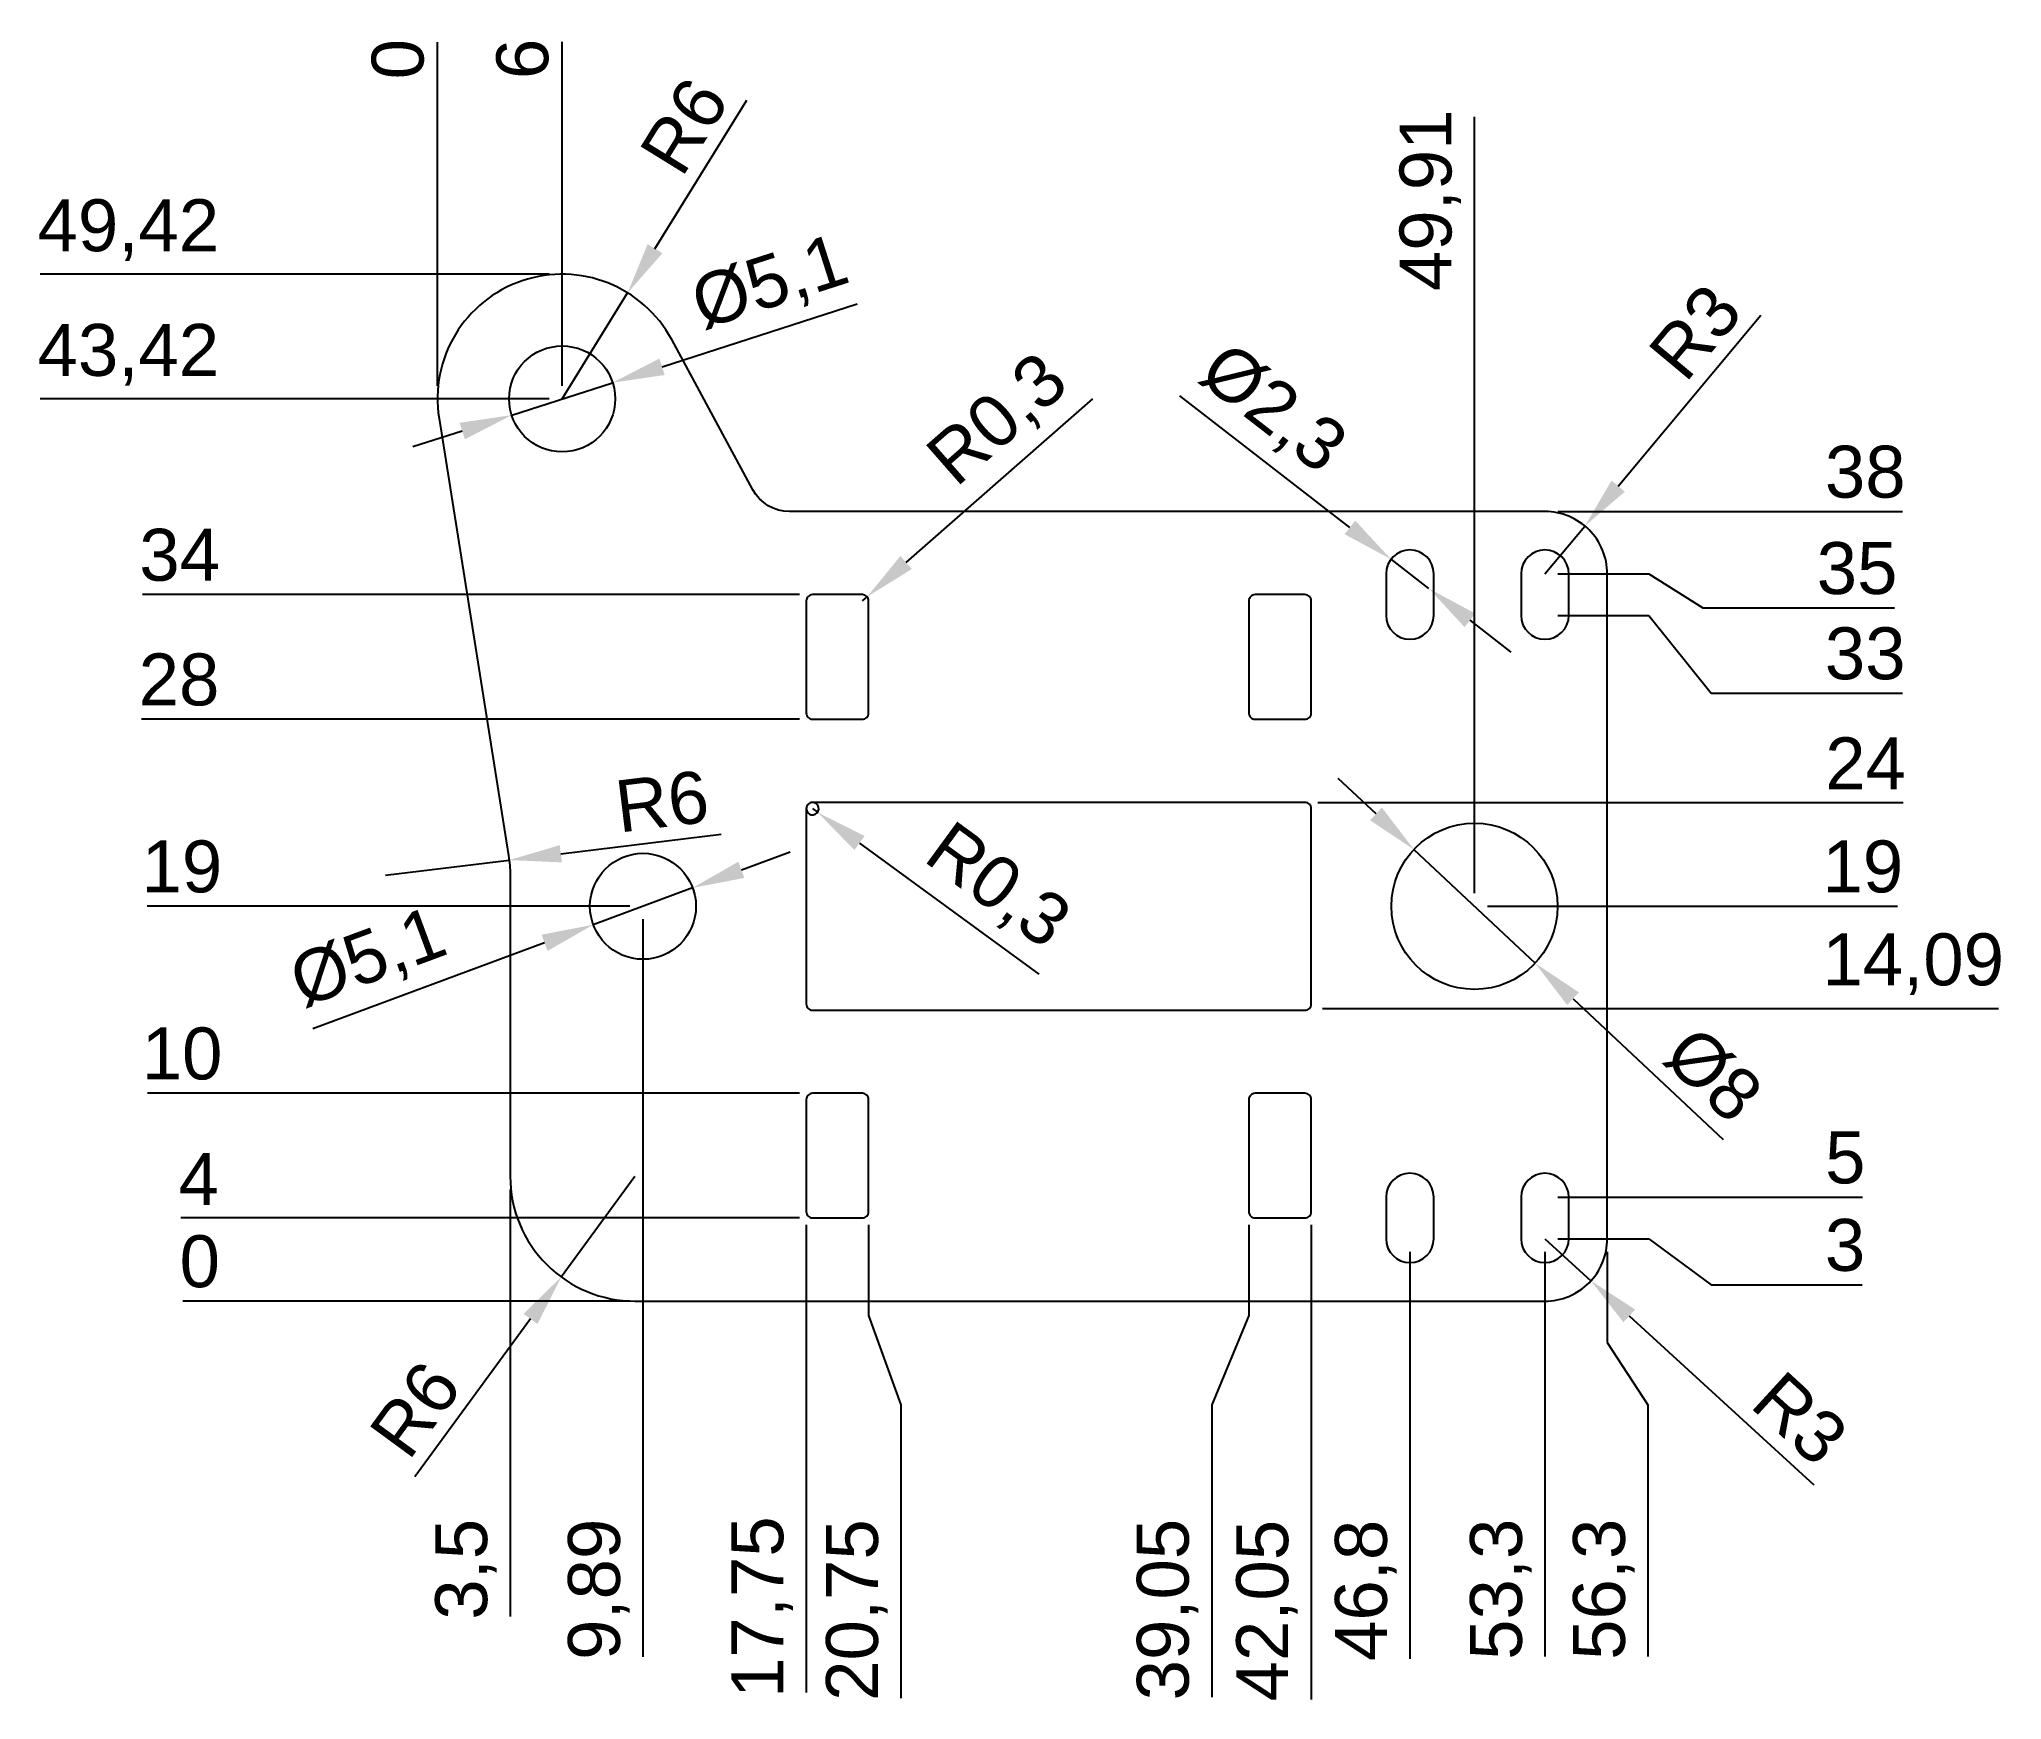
# Model space of a CAD drawing. Header units: millimetres. Extents: x -19.2 to 75.3, y -19.2 to 60.7.
import ezdxf

# ---------------------------------------------------------------- set-up
doc = ezdxf.new("R2010")
doc.units = ezdxf.units.MM
doc.layers.add('Dimensions', color=7, linetype='Continuous')
doc.layers.add('Parts', color=7, linetype='Continuous')
doc.styles.get("Standard").update_dxf_attribs({"font": 'arial.ttf'})
doc.dimstyles.new('ISO-25', dxfattribs={"dimtxt": 2.5, "dimasz": 2.5, "dimexe": 1.25, "dimexo": 0.625, "dimtad": 1, "dimtxsty": 'Standard', "dimcen": 2.5, "dimadec": 0, "dimazin": 0, "dimtfac": 1, "dimtmove": 0, "dimatfit": 3, "dimfxl": 1, "dimarcsym": 0})

# ---------------------------------------------------------------- blocks, each defined once
blk = doc.blocks.new('*D2')
at = {"layer": 'Defpoints', "color": 0}
for p in [(3.5, 6), (0, 0), (3.5, -10)]:
    blk.add_point(p, dxfattribs=at)
at = {"layer": 'Dimensions', "color": 0, "lineweight": -2}
blk.add_line((3.5, 5.375), (3.5, -15.1875), dxfattribs=at)
at = {"layer": 'Dimensions', "color": 0, "insert": (1.37375, -12.90625), "char_height": 2.5, "attachment_point": 5, "rotation": 90}
blk.add_mtext('3,5', dxfattribs=at)
blk = doc.blocks.new('*D3')
at = {"layer": 'Defpoints', "color": 0}
for p in [(17.75, 4.3), (0, 0), (17.75, -10)]:
    blk.add_point(p, dxfattribs=at)
at = {"layer": 'Dimensions', "color": 0, "lineweight": -2}
blk.add_line((17.75, 3.675), (17.75, -18.835), dxfattribs=at)
at = {"layer": 'Dimensions', "color": 0, "insert": (15.62375, -14.73), "char_height": 2.5, "attachment_point": 5, "rotation": 90}
blk.add_mtext('17,75', dxfattribs=at)
blk = doc.blocks.new('*D4')
at = {"layer": 'Defpoints', "color": 0}
for p in [(20.75, 4.3), (0, 0), (22.307, -10)]:
    blk.add_point(p, dxfattribs=at)
at = {"layer": 'Dimensions', "color": 0, "lineweight": -2}
for p, q in [((20.75, 3.675), (20.75, -0.7)), ((20.75, -0.7), (22.307, -5)), ((22.307, -5), (22.307, -19.113))]:
    blk.add_line(p, q, dxfattribs=at)
at = {"layer": 'Dimensions', "color": 0, "insert": (20.181, -14.869), "char_height": 2.5, "attachment_point": 5, "rotation": 90}
blk.add_mtext('20,75', dxfattribs=at)
blk = doc.blocks.new('*D5')
at = {"layer": 'Defpoints', "color": 0}
for p in [(39.05, 4.3), (0, 0), (37.267, -10)]:
    blk.add_point(p, dxfattribs=at)
at = {"layer": 'Dimensions', "color": 0, "lineweight": -2}
for p, q in [((39.05, 3.675), (39.05, -0.7)), ((39.05, -0.7), (37.267, -5)), ((37.267, -5), (37.267, -19.067))]:
    blk.add_line(p, q, dxfattribs=at)
at = {"layer": 'Dimensions', "color": 0, "insert": (35.14, -14.846), "char_height": 2.5, "attachment_point": 5, "rotation": 90}
blk.add_mtext('39,05', dxfattribs=at)
blk = doc.blocks.new('*D6')
at = {"layer": 'Defpoints', "color": 0}
for p in [(42.05, 4.3), (0, 0), (42.05, -10)]:
    blk.add_point(p, dxfattribs=at)
at = {"layer": 'Dimensions', "color": 0, "lineweight": -2}
blk.add_line((42.05, 3.675), (42.05, -19.17), dxfattribs=at)
at = {"layer": 'Dimensions', "color": 0, "insert": (39.92375, -14.8975), "char_height": 2.5, "attachment_point": 5, "rotation": 90}
blk.add_mtext('42,05', dxfattribs=at)
blk = doc.blocks.new('*D7')
at = {"layer": 'Defpoints', "color": 0}
for p in [(46.8, 3), (0, 0), (46.8, -10)]:
    blk.add_point(p, dxfattribs=at)
at = {"layer": 'Dimensions', "color": 0, "lineweight": -2}
blk.add_line((46.8, 2.375), (46.8, -17.2175), dxfattribs=at)
at = {"layer": 'Dimensions', "color": 0, "insert": (44.67375, -13.92125), "char_height": 2.5, "attachment_point": 5, "rotation": 90}
blk.add_mtext('46,8', dxfattribs=at)
blk = doc.blocks.new('*D8')
at = {"layer": 'Defpoints', "color": 0}
for p in [(53.3, 3), (0, 0), (53.3, -10)]:
    blk.add_point(p, dxfattribs=at)
at = {"layer": 'Dimensions', "color": 0, "lineweight": -2}
blk.add_line((53.3, 2.375), (53.3, -17.1125), dxfattribs=at)
at = {"layer": 'Dimensions', "color": 0, "insert": (51.17375, -13.86875), "char_height": 2.5, "attachment_point": 5, "rotation": 90}
blk.add_mtext('53,3', dxfattribs=at)
blk = doc.blocks.new('*D9')
at = {"layer": 'Defpoints', "color": 0}
for p in [(56.3, 3), (0, 0), (58.258, -10)]:
    blk.add_point(p, dxfattribs=at)
at = {"layer": 'Dimensions', "color": 0, "lineweight": -2}
for p, q in [((56.3, 2.375), (56.3, -2)), ((56.3, -2), (58.258, -5)), ((58.258, -5), (58.258, -17.113))]:
    blk.add_line(p, q, dxfattribs=at)
at = {"layer": 'Dimensions', "color": 0, "insert": (56.132, -13.869), "char_height": 2.5, "attachment_point": 5, "rotation": 90}
blk.add_mtext('56,3', dxfattribs=at)
blk = doc.blocks.new('*D10')
at = {"layer": 'Defpoints', "color": 0}
for p in [(9.89, 19), (0, 0), (9.89, -10)]:
    blk.add_point(p, dxfattribs=at)
at = {"layer": 'Dimensions', "color": 0, "lineweight": -2}
blk.add_line((9.89, 18.375), (9.89, -17.1175), dxfattribs=at)
at = {"layer": 'Dimensions', "color": 0, "insert": (7.76375, -13.87125), "char_height": 2.5, "attachment_point": 5, "rotation": 90}
blk.add_mtext('9,89', dxfattribs=at)
blk = doc.blocks.new('*D11')
at = {"layer": 'Defpoints', "color": 0}
for p in [(6, 58.332), (6, 43.42), (0, 0)]:
    blk.add_point(p, dxfattribs=at)
at = {"layer": 'Dimensions', "color": 0, "lineweight": -2}
blk.add_line((6, 44.045), (6, 60.61), dxfattribs=at)
at = {"layer": 'Dimensions', "color": 0, "insert": (4.099, 59.784), "char_height": 2.5, "attachment_point": 5, "rotation": 90}
blk.add_mtext('6', dxfattribs=at)
blk = doc.blocks.new('*D12')
at = {"layer": 'Defpoints', "color": 0}
for p in [(49.91, 48.332), (49.91, 19), (0, 0)]:
    blk.add_point(p, dxfattribs=at)
at = {"layer": 'Dimensions', "color": 0, "lineweight": -2}
blk.add_line((49.91, 19.625), (49.91, 57.002), dxfattribs=at)
at = {"layer": 'Dimensions', "color": 0, "insert": (47.784, 52.98), "char_height": 2.5, "attachment_point": 5, "rotation": 90}
blk.add_mtext('49,91', dxfattribs=at)
blk = doc.blocks.new('*D13')
at = {"layer": 'Defpoints', "color": 0}
for p in [(-10, 19), (9.89, 19), (0, 0)]:
    blk.add_point(p, dxfattribs=at)
at = {"layer": 'Dimensions', "color": 0, "lineweight": -2}
blk.add_line((9.265, 19), (-13.9725, 19), dxfattribs=at)
at = {"layer": 'Dimensions', "color": 0, "insert": (-12.29875, 20.90125), "char_height": 2.5, "attachment_point": 5}
blk.add_mtext('19', dxfattribs=at)
blk = doc.blocks.new('*D14')
at = {"layer": 'Defpoints', "color": 0}
for p in [(-10, 43.42), (6, 43.42), (0, 0)]:
    blk.add_point(p, dxfattribs=at)
at = {"layer": 'Dimensions', "color": 0, "lineweight": -2}
blk.add_line((5.375, 43.42), (-19.125, 43.42), dxfattribs=at)
at = {"layer": 'Dimensions', "color": 0, "insert": (-14.875, 45.54625), "char_height": 2.5, "attachment_point": 5}
blk.add_mtext('43,42', dxfattribs=at)
blk = doc.blocks.new('*D15')
at = {"layer": 'Defpoints', "color": 0}
for p in [(-10, 49.42), (6, 49.42), (0, 0)]:
    blk.add_point(p, dxfattribs=at)
at = {"layer": 'Dimensions', "color": 0, "lineweight": -2}
blk.add_line((5.375, 49.42), (-19.125, 49.42), dxfattribs=at)
at = {"layer": 'Dimensions', "color": 0, "insert": (-14.875, 51.54625), "char_height": 2.5, "attachment_point": 5}
blk.add_mtext('49,42', dxfattribs=at)
blk = doc.blocks.new('*D16')
at = {"layer": 'Defpoints', "color": 0}
for p in [(53.3, 38), (66.3, 38), (0, 0)]:
    blk.add_point(p, dxfattribs=at)
at = {"layer": 'Dimensions', "color": 0, "lineweight": -2}
blk.add_line((53.925, 38), (70.505, 38), dxfattribs=at)
at = {"layer": 'Dimensions', "color": 0, "insert": (68.715, 39.90125), "char_height": 2.5, "attachment_point": 5}
blk.add_mtext('38', dxfattribs=at)
blk = doc.blocks.new('*D17')
at = {"layer": 'Defpoints', "color": 0}
for p in [(49.91, 19), (66.3, 19), (0, 0)]:
    blk.add_point(p, dxfattribs=at)
at = {"layer": 'Dimensions', "color": 0, "lineweight": -2}
blk.add_line((50.535, 19), (70.2725, 19), dxfattribs=at)
at = {"layer": 'Dimensions', "color": 0, "insert": (68.59875, 20.90125), "char_height": 2.5, "attachment_point": 5}
blk.add_mtext('19', dxfattribs=at)
blk = doc.blocks.new('*D18')
at = {"layer": 'Defpoints', "color": 0}
for p in [(41.75, 24), (66.3, 24), (0, 0)]:
    blk.add_point(p, dxfattribs=at)
at = {"layer": 'Dimensions', "color": 0, "lineweight": -2}
blk.add_line((42.375, 24), (70.535, 24), dxfattribs=at)
at = {"layer": 'Dimensions', "color": 0, "insert": (68.73, 25.88), "char_height": 2.5, "attachment_point": 5}
blk.add_mtext('24', dxfattribs=at)
blk = doc.blocks.new('*D19')
at = {"layer": 'Defpoints', "color": 0}
for p in [(41.962, 14.088), (66.3, 14.088), (0, 0)]:
    blk.add_point(p, dxfattribs=at)
at = {"layer": 'Dimensions', "color": 0, "lineweight": -2}
blk.add_line((42.587, 14.088), (75.122, 14.088), dxfattribs=at)
at = {"layer": 'Dimensions', "color": 0, "insert": (71.024, 16.214), "char_height": 2.5, "attachment_point": 5}
blk.add_mtext('14,09', dxfattribs=at)
blk = doc.blocks.new('*D20')
at = {"layer": 'Defpoints', "color": 0}
for p in [(53.3, 3), (0, 0), (66.3, 0.786)]:
    blk.add_point(p, dxfattribs=at)
at = {"layer": 'Dimensions', "color": 0, "lineweight": -2}
for p, q in [((53.925, 3), (58.3, 3)), ((58.3, 3), (61.3, 0.786)), ((61.3, 0.786), (68.56, 0.786))]:
    blk.add_line(p, q, dxfattribs=at)
at = {"layer": 'Dimensions', "color": 0, "insert": (67.742, 2.687), "char_height": 2.5, "attachment_point": 5}
blk.add_mtext('3', dxfattribs=at)
blk = doc.blocks.new('*D21')
at = {"layer": 'Defpoints', "color": 0}
for p in [(53.3, 5), (66.3, 5), (0, 0)]:
    blk.add_point(p, dxfattribs=at)
at = {"layer": 'Dimensions', "color": 0, "lineweight": -2}
blk.add_line((53.925, 5), (68.58, 5), dxfattribs=at)
at = {"layer": 'Dimensions', "color": 0, "insert": (67.7525, 6.89625), "char_height": 2.5, "attachment_point": 5}
blk.add_mtext('5', dxfattribs=at)
blk = doc.blocks.new('*D22')
at = {"layer": 'Defpoints', "color": 0}
for p in [(53.3, 33), (66.3, 29.257), (0, 0)]:
    blk.add_point(p, dxfattribs=at)
at = {"layer": 'Dimensions', "color": 0, "lineweight": -2}
for p, q in [((53.925, 33), (58.3, 33)), ((58.3, 33), (61.3, 29.257)), ((61.3, 29.257), (70.5, 29.257))]:
    blk.add_line(p, q, dxfattribs=at)
at = {"layer": 'Dimensions', "color": 0, "insert": (68.712, 31.159), "char_height": 2.5, "attachment_point": 5}
blk.add_mtext('33', dxfattribs=at)
blk = doc.blocks.new('*D23')
at = {"layer": 'Defpoints', "color": 0}
for p in [(53.3, 35), (65.9, 33.359), (0, 0)]:
    blk.add_point(p, dxfattribs=at)
at = {"layer": 'Dimensions', "color": 0, "lineweight": -2}
for p, q in [((53.925, 35), (58.3, 35)), ((58.3, 35), (60.9, 33.359)), ((60.9, 33.359), (70.117, 33.359))]:
    blk.add_line(p, q, dxfattribs=at)
at = {"layer": 'Dimensions', "color": 0, "insert": (68.321, 35.261), "char_height": 2.5, "attachment_point": 5}
blk.add_mtext('35', dxfattribs=at)
blk = doc.blocks.new('*D24')
at = {"layer": 'Defpoints', "color": 0}
for p in [(-10, 34), (18.05, 34), (0, 0)]:
    blk.add_point(p, dxfattribs=at)
at = {"layer": 'Dimensions', "color": 0, "lineweight": -2}
blk.add_line((17.425, 34), (-14.19, 34), dxfattribs=at)
at = {"layer": 'Dimensions', "color": 0, "insert": (-12.4075, 35.90125), "char_height": 2.5, "attachment_point": 5}
blk.add_mtext('34', dxfattribs=at)
blk = doc.blocks.new('*D25')
at = {"layer": 'Defpoints', "color": 0}
for p in [(-10, 28), (18.05, 28), (0, 0)]:
    blk.add_point(p, dxfattribs=at)
at = {"layer": 'Dimensions', "color": 0, "lineweight": -2}
blk.add_line((17.425, 28), (-14.25, 28), dxfattribs=at)
at = {"layer": 'Dimensions', "color": 0, "insert": (-12.4375, 29.90125), "char_height": 2.5, "attachment_point": 5}
blk.add_mtext('28', dxfattribs=at)
blk = doc.blocks.new('*D26')
at = {"layer": 'Defpoints', "color": 0}
for p in [(-10, 10), (18.05, 10), (0, 0)]:
    blk.add_point(p, dxfattribs=at)
at = {"layer": 'Dimensions', "color": 0, "lineweight": -2}
blk.add_line((17.425, 10), (-13.9575, 10), dxfattribs=at)
at = {"layer": 'Dimensions', "color": 0, "insert": (-12.29125, 11.90125), "char_height": 2.5, "attachment_point": 5}
blk.add_mtext('10', dxfattribs=at)
blk = doc.blocks.new('*D27')
at = {"layer": 'Defpoints', "color": 0}
for p in [(-10, 4), (18.05, 4), (0, 0)]:
    blk.add_point(p, dxfattribs=at)
at = {"layer": 'Dimensions', "color": 0, "lineweight": -2}
blk.add_line((17.425, 4), (-12.3525, 4), dxfattribs=at)
at = {"layer": 'Dimensions', "color": 0, "insert": (-11.48875, 5.875), "char_height": 2.5, "attachment_point": 5}
blk.add_mtext('4', dxfattribs=at)
blk = doc.blocks.new('*D28')
at = {"layer": 'Defpoints', "color": 0}
for p in [(-10, 0), (0, 0), (9.89, 0)]:
    blk.add_point(p, dxfattribs=at)
at = {"layer": 'Dimensions', "color": 0, "lineweight": -2}
blk.add_line((9.265, 0), (-12.2525, 0), dxfattribs=at)
at = {"layer": 'Dimensions', "color": 0, "insert": (-11.43875, 1.90125), "char_height": 2.5, "attachment_point": 5}
blk.add_mtext('0', dxfattribs=at)
blk = doc.blocks.new('*D29')
at = {"layer": 'Defpoints', "color": 0}
for p in [(0, 58.332), (0, 43.42), (0, 0)]:
    blk.add_point(p, dxfattribs=at)
at = {"layer": 'Dimensions', "color": 0, "lineweight": -2}
blk.add_line((0, 44.045), (0, 60.585), dxfattribs=at)
at = {"layer": 'Dimensions', "color": 0, "insert": (-1.901, 59.771), "char_height": 2.5, "attachment_point": 5, "rotation": 90}
blk.add_mtext('0', dxfattribs=at)
blk = doc.blocks.new('*D30')
at = {"layer": 'Defpoints', "color": 0}
for p in [(8.427, 44.201), (3.573, 42.639)]:
    blk.add_point(p, dxfattribs=at)
at = {"layer": 'Dimensions', "color": 0, "lineweight": -2}
for p, q in [((10.807, 44.966), (20.206, 47.99)), ((3.573, 42.639), (8.427, 44.201)), ((1.193, 41.874), (-1.187, 41.108))]:
    blk.add_line(p, q, dxfattribs=at)
at = {"layer": 'Dimensions', "color": 0}
for points in [[(10.68, 45.363), (10.935, 44.57), (8.427, 44.201)], [(1.32, 41.477), (1.065, 42.27), (3.573, 42.639)]]:
    blk.add_solid(points, dxfattribs=at)
at = {"layer": 'Dimensions', "color": 0, "insert": (16.045, 48.885), "char_height": 2.5, "attachment_point": 5, "rotation": 17.83263}
blk.add_mtext('%%c5,1', dxfattribs=at)
blk = doc.blocks.new('*D31')
at = {"layer": 'Defpoints', "color": 0}
for p in [(12.281, 19.887), (7.499, 18.113)]:
    blk.add_point(p, dxfattribs=at)
at = {"layer": 'Dimensions', "color": 0, "lineweight": -2}
for p, q in [((14.625, 20.756), (16.969, 21.625)), ((12.281, 19.887), (7.499, 18.113)), ((5.155, 17.244), (-6.002, 13.107))]:
    blk.add_line(p, q, dxfattribs=at)
at = {"layer": 'Dimensions', "color": 0}
for points in [[(14.48, 21.146), (14.77, 20.365), (12.281, 19.887)], [(5.3, 16.854), (5.01, 17.635), (7.499, 18.113)]]:
    blk.add_solid(points, dxfattribs=at)
at = {"layer": 'Dimensions', "color": 0, "insert": (-3.285, 16.383), "char_height": 2.5, "attachment_point": 5, "rotation": 20.34444}
blk.add_mtext('%%c5,1', dxfattribs=at)
blk = doc.blocks.new('*D32')
at = {"layer": 'Defpoints', "color": 0}
for p in [(46.993, 21.736), (52.827, 16.264)]:
    blk.add_point(p, dxfattribs=at)
at = {"layer": 'Dimensions', "color": 0, "lineweight": -2}
for p, q in [((45.169, 23.447), (43.346, 25.157)), ((46.993, 21.736), (52.827, 16.264)), ((54.651, 14.553), (61.873, 7.779))]:
    blk.add_line(p, q, dxfattribs=at)
at = {"layer": 'Dimensions', "color": 0}
for points in [[(44.884, 23.143), (45.454, 23.751), (46.993, 21.736)], [(54.936, 14.857), (54.366, 14.249), (52.827, 16.264)]]:
    blk.add_solid(points, dxfattribs=at)
at = {"layer": 'Dimensions', "color": 0, "insert": (61.4, 10.892), "char_height": 2.5, "attachment_point": 5, "rotation": 316.83329}
blk.add_mtext('%%c8', dxfattribs=at)
blk = doc.blocks.new('*D33')
at = {"layer": 'Defpoints', "color": 0}
for p in [(45.891, 35.704), (47.709, 34.296)]:
    blk.add_point(p, dxfattribs=at)
at = {"layer": 'Dimensions', "color": 0, "lineweight": -2}
for p, q in [((43.914, 37.234), (35.725, 43.573)), ((47.709, 34.296), (45.891, 35.704)), ((49.686, 32.766), (51.663, 31.235))]:
    blk.add_line(p, q, dxfattribs=at)
at = {"layer": 'Dimensions', "color": 0}
for points in [[(43.659, 36.905), (44.169, 37.564), (45.891, 35.704)], [(49.941, 33.095), (49.431, 32.436), (47.709, 34.296)]]:
    blk.add_solid(points, dxfattribs=at)
at = {"layer": 'Dimensions', "color": 0, "insert": (40.133, 42.85), "char_height": 2.5, "attachment_point": 5, "rotation": 322.25605}
blk.add_mtext('%%c2,3', dxfattribs=at)
blk = doc.blocks.new('*D34')
at = {"layer": 'Defpoints', "color": 0}
for p in [(9.154, 48.524), (6, 43.42)]:
    blk.add_point(p, dxfattribs=at)
at = {"layer": 'Dimensions', "color": 0, "lineweight": -2}
for p, q in [((10.468, 50.651), (14.887, 57.802)), ((6, 43.42), (9.154, 48.524))]:
    blk.add_line(p, q, dxfattribs=at)
at = {"layer": 'Dimensions', "color": 0}
blk.add_solid([(10.114, 50.87), (10.823, 50.432), (9.154, 48.524)], dxfattribs=at)
at = {"layer": 'Dimensions', "color": 0, "insert": (11.883, 56.557), "char_height": 2.5, "attachment_point": 5, "rotation": 58.28725}
blk.add_mtext('R6', dxfattribs=at)
blk = doc.blocks.new('*D35')
at = {"layer": 'Defpoints', "color": 0}
for p in [(9.5, 6), (5.955, 1.159)]:
    blk.add_point(p, dxfattribs=at)
at = {"layer": 'Dimensions', "color": 0, "lineweight": -2}
for p, q in [((9.5, 6), (5.955, 1.159)), ((4.479, -0.858), (-1.088, -8.461))]:
    blk.add_line(p, q, dxfattribs=at)
at = {"layer": 'Dimensions', "color": 0}
blk.add_solid([(4.815, -1.104), (4.142, -0.612), (5.955, 1.159)], dxfattribs=at)
at = {"layer": 'Dimensions', "color": 0, "insert": (-1.063, -5.209), "char_height": 2.5, "attachment_point": 5, "rotation": 53.78904}
blk.add_mtext('R6', dxfattribs=at)
blk = doc.blocks.new('*D36')
at = {"layer": 'Defpoints', "color": 0}
for p in [(53.3, 3), (55.513, 0.975)]:
    blk.add_point(p, dxfattribs=at)
at = {"layer": 'Dimensions', "color": 0, "lineweight": -2}
for p, q in [((53.3, 3), (55.513, 0.975)), ((57.358, -0.713), (66.237, -8.837))]:
    blk.add_line(p, q, dxfattribs=at)
at = {"layer": 'Dimensions', "color": 0}
blk.add_solid([(57.639, -0.405), (57.077, -1.02), (55.513, 0.975)], dxfattribs=at)
at = {"layer": 'Dimensions', "color": 0, "insert": (65.574, -5.653), "char_height": 2.5, "attachment_point": 5, "rotation": 317.54252}
blk.add_mtext('R3', dxfattribs=at)
blk = doc.blocks.new('*D37')
at = {"layer": 'Defpoints', "color": 0}
for p in [(55.222, 37.303), (53.3, 35)]:
    blk.add_point(p, dxfattribs=at)
at = {"layer": 'Dimensions', "color": 0, "lineweight": -2}
for p, q in [((56.824, 39.223), (63.689, 47.45)), ((53.3, 35), (55.222, 37.303))]:
    blk.add_line(p, q, dxfattribs=at)
at = {"layer": 'Dimensions', "color": 0}
blk.add_solid([(56.504, 39.49), (57.144, 38.956), (55.222, 37.303)], dxfattribs=at)
at = {"layer": 'Dimensions', "color": 0, "insert": (60.539, 46.642), "char_height": 2.5, "attachment_point": 5, "rotation": 50.15532}
blk.add_mtext('R3', dxfattribs=at)
blk = doc.blocks.new('*D38')
at = {"layer": 'Defpoints', "color": 0}
for p in [(20.45, 33.7), (20.676, 33.898)]:
    blk.add_point(p, dxfattribs=at)
at = {"layer": 'Dimensions', "color": 0, "lineweight": -2}
for p, q in [((22.556, 35.545), (31.539, 43.416)), ((20.45, 33.7), (20.676, 33.898))]:
    blk.add_line(p, q, dxfattribs=at)
at = {"layer": 'Dimensions', "color": 0}
blk.add_solid([(22.281, 35.859), (22.831, 35.232), (20.676, 33.898)], dxfattribs=at)
at = {"layer": 'Dimensions', "color": 0, "insert": (27.058, 42.318), "char_height": 2.5, "attachment_point": 5, "rotation": 41.22638}
blk.add_mtext('R0,3', dxfattribs=at)
blk = doc.blocks.new('*D39')
at = {"layer": 'Defpoints', "color": 0}
for p in [(18.05, 23.7), (18.292, 23.523)]:
    blk.add_point(p, dxfattribs=at)
at = {"layer": 'Dimensions', "color": 0, "lineweight": -2}
for p, q in [((18.05, 23.7), (18.292, 23.523)), ((20.31, 22.047), (28.936, 15.736))]:
    blk.add_line(p, q, dxfattribs=at)
blk.add_arc((18.05, 23.7), 0.3, 143.81273, 90, dxfattribs=at)
at = {"layer": 'Dimensions', "color": 0}
blk.add_solid([(20.556, 22.383), (20.064, 21.71), (18.292, 23.523)], dxfattribs=at)
at = {"layer": 'Dimensions', "color": 0, "insert": (26.887, 19.87), "char_height": 2.5, "attachment_point": 5, "rotation": 323.81192}
blk.add_mtext('R0,3', dxfattribs=at)
blk = doc.blocks.new('*D40')
at = {"layer": 'Defpoints', "color": 0}
for p in [(3.456, 21.225), (-2.5, 20.498)]:
    blk.add_point(p, dxfattribs=at)
at = {"layer": 'Dimensions', "color": 0, "lineweight": -2}
for p, q in [((5.937, 21.528), (13.658, 22.471)), ((-2.5, 20.498), (3.456, 21.225))]:
    blk.add_line(p, q, dxfattribs=at)
at = {"layer": 'Dimensions', "color": 0}
blk.add_solid([(5.887, 21.942), (5.988, 21.115), (3.456, 21.225)], dxfattribs=at)
at = {"layer": 'Dimensions', "color": 0, "insert": (10.808, 24.038), "char_height": 2.5, "attachment_point": 5, "rotation": 6.95903}
blk.add_mtext('R6', dxfattribs=at)

msp = doc.modelspace()

# ---------------------------------------------------------------- linework, layer by layer
at = {"layer": 'Parts'}
for points in [[(56.3, 3), (56.3, 35, 0.414214), (53.3, 38), (16.942, 38, -0.275483), (15.183, 39.049), (11.278, 46.273, 0.844011), (0.075, 42.476), (3.425, 21.442, -0.039513), (3.5, 20.498), (3.5, 6, 0.414214), (9.5, 0), (53.3, 0, 0.414214)], [(45.65, 33, 1), (47.95, 33), (47.95, 35, 1), (45.65, 35)], [(52.15, 33, 1), (54.45, 33), (54.45, 35, 1), (52.15, 35)], [(20.75, 28.3), (20.75, 33.7, 0.414214), (20.45, 34), (18.05, 34, 0.414214), (17.75, 33.7), (17.75, 28.3, 0.414214), (18.05, 28), (20.45, 28, 0.414214)], [(42.05, 28.3), (42.05, 33.7, 0.414214), (41.75, 34), (39.35, 34, 0.414214), (39.05, 33.7), (39.05, 28.3, 0.414214), (39.35, 28), (41.75, 28, 0.414214)], [(17.75, 23.7), (17.75, 14.3, 0.414214), (18.05, 14), (41.75, 14, 0.414214), (42.05, 14.3), (42.05, 23.7, 0.414214), (41.75, 24), (18.05, 24, 0.414214)], [(20.75, 4.3), (20.75, 9.7, 0.414214), (20.45, 10), (18.05, 10, 0.414214), (17.75, 9.7), (17.75, 4.3, 0.414214), (18.05, 4), (20.45, 4, 0.414214)], [(42.05, 4.3), (42.05, 9.7, 0.414214), (41.75, 10), (39.35, 10, 0.414214), (39.05, 9.7), (39.05, 4.3, 0.414214), (39.35, 4), (41.75, 4, 0.414214)], [(45.65, 3, 1), (47.95, 3), (47.95, 5, 1), (45.65, 5)], [(52.15, 3, 1), (54.45, 3), (54.45, 5, 1), (52.15, 5)]]:
    msp.add_lwpolyline(points, format="xyb", close=True, dxfattribs=at)
for centre, radius in [((6, 43.42), 2.55), ((49.91, 19), 4), ((9.89, 19), 2.55)]:
    msp.add_circle(centre, radius, dxfattribs=at)

# ---------------------------------------------------------------- dimensions: what is measured, and where the dimension line sits
at = {"layer": 'Dimensions'}
for feature_location, offset, dtype, picture, middle in [((0, 43.42), (0, 14.912301492), 1, '*D29', (-1.90125, 59.771051492)), ((6, 43.42), (0, 14.912), 1, '*D11', (4.099, 59.784)), ((49.91, 19), (0, 29.332), 1, '*D12', (47.784, 52.98)), ((6, 49.42), (-16, 0), 0, '*D15', (-14.875, 51.546)), ((6, 43.42), (-16, 0), 0, '*D14', (-14.875, 45.546)), ((53.3, 38), (13, 0), 0, '*D16', (68.715, 39.901)), ((18.05, 34), (-28.05, 0), 0, '*D24', (-12.408, 35.901)), ((53.3, 35), (12.6, -1.641), 0, '*D23', (68.321, 35.261)), ((53.3, 33), (13, -3.743), 0, '*D22', (68.712, 31.159)), ((18.05, 28), (-28.05, 0), 0, '*D25', (-12.438, 29.901)), ((41.75, 24), (24.55, 0), 0, '*D18', (68.73, 25.88)), ((9.89, 19), (-19.89, 0), 0, '*D13', (-12.299, 20.901)), ((49.91, 19), (16.39, 0), 0, '*D17', (68.599, 20.901)), ((9.89, 19), (0, -29), 1, '*D10', (7.764, -13.871)), ((41.962, 14.088), (24.338, 0), 0, '*D19', (71.024, 16.214)), ((18.05, 10), (-28.05, 0), 0, '*D26', (-12.291, 11.901)), ((53.3, 5), (13, 0), 0, '*D21', (67.752, 6.896)), ((18.05, 4), (-28.05, 0), 0, '*D27', (-11.489, 5.875)), ((3.5, 6), (0, -16), 1, '*D2', (1.374, -12.906)), ((53.3, 3), (13, -2.214), 0, '*D20', (67.742, 2.687)), ((17.75, 4.3), (0, -14.3), 1, '*D3', (15.624, -14.73)), ((20.75, 4.3), (1.557, -14.3), 1, '*D4', (20.181, -14.869)), ((39.05, 4.3), (-1.783, -14.3), 1, '*D5', (35.14, -14.846)), ((42.05, 4.3), (0, -14.3), 1, '*D6', (39.924, -14.898)), ((9.89, 0), (-19.89, 0), 0, '*D28', (-11.43875, 1.90125)), ((46.8, 3), (0, -13), 1, '*D7', (44.674, -13.921)), ((53.3, 3), (0, -13), 1, '*D8', (51.174, -13.869)), ((56.3, 3), (1.958, -13), 1, '*D9', (56.132, -13.869))]:
    dim = msp.add_ordinate_dim(feature_location=feature_location, offset=offset, dtype=dtype, origin=(0, 0), dimstyle='ISO-25', dxfattribs=at)
    dim.commit()
    dim.dimension.update_dxf_attribs({"geometry": picture, "text_midpoint": middle})
for center, mpoint, picture, middle in [((6, 43.42), (9.154, 48.524), '*D34', (13.5, 55.558)), ((53.3, 35), (55.222, 37.303), '*D37', (61.998, 45.424)), ((20.45, 33.7), (20.676, 33.898), '*D38', (28.46, 40.718)), ((-2.5, 20.498), (3.456, 21.225), '*D40', (11.038, 22.151)), ((18.05, 23.7), (18.292, 23.523), '*D39', (25.632, 18.154)), ((9.5, 6), (5.955, 1.159), '*D35', (0.471, -6.332)), ((53.3, 3), (55.513, 0.975), '*D36', (64.291, -7.056))]:
    dim = msp.add_radius_dim(center=center, mpoint=mpoint, dimstyle='ISO-25', dxfattribs=at)
    dim.commit()
    dim.dimension.update_dxf_attribs({"geometry": picture, "text_midpoint": middle, "dimtype": 164})
for p1, p2, picture, middle in [((3.573, 42.639), (8.427, 44.201), '*D30', (16.696, 46.861)), ((47.709, 34.296), (45.891, 35.704), '*D33', (38.831, 41.169)), ((46.993, 21.736), (52.827, 16.264), '*D32', (60.068, 9.472)), ((12.281, 19.887), (7.499, 18.113), '*D31', (-2.545, 14.389))]:
    dim = msp.add_diameter_dim_2p(p1=p1, p2=p2, dimstyle='ISO-25', dxfattribs=at)
    dim.commit()
    dim.dimension.update_dxf_attribs({"geometry": picture, "text_midpoint": middle, "dimtype": 163})

doc.saveas('drawing.dxf')
